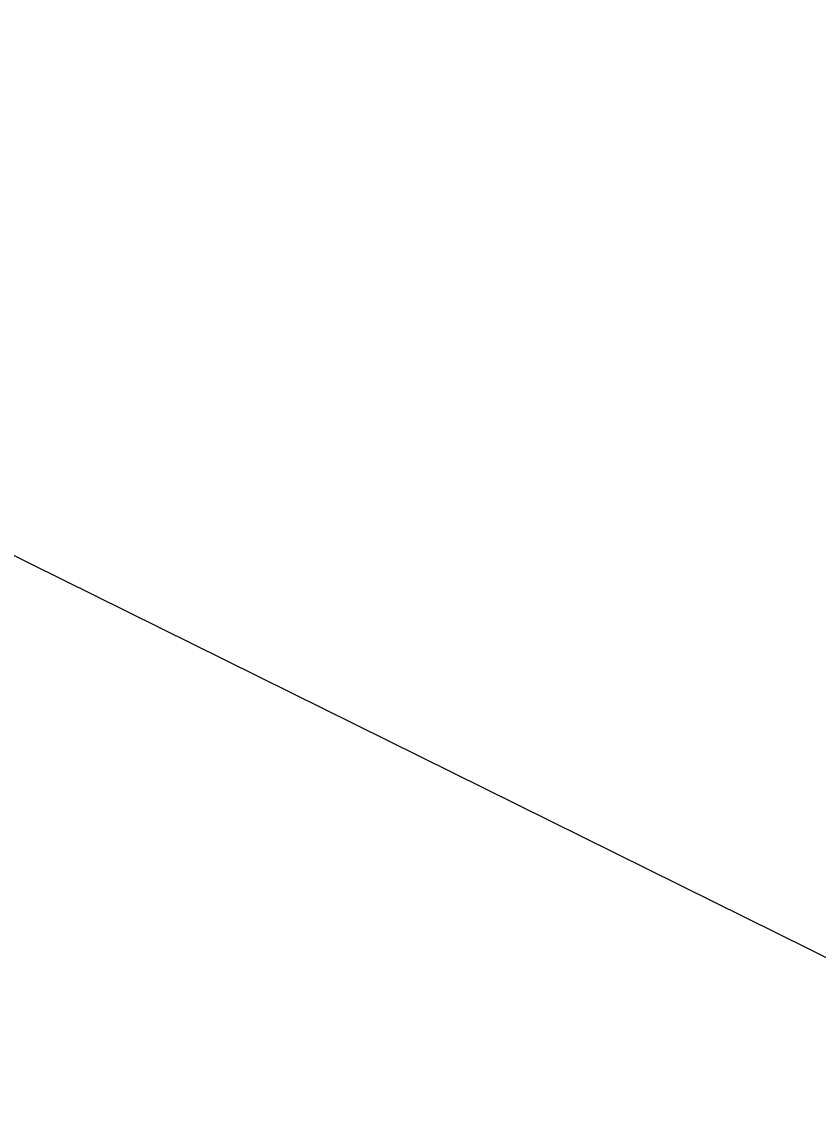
# Model space of a CAD drawing. Header units: millimetres. Extents: x -13407 to 95998, y -2611 to 109495.
# Drawn here: x 17312.633 to 17313.114, y 51177.272 to 51177.925 of the extents above; entities that cross this region are included whole.
import ezdxf
from ezdxf import colors
from ezdxf.entities.mleader import LeaderData, LeaderLine
from ezdxf.math import Vec2, Vec3

# ---------------------------------------------------------------- set-up
doc = ezdxf.new("R2010")
doc.units = ezdxf.units.MM
doc.linetypes.add('HIDDEN', pattern=[6, 4, -2])
for name, color, linetype, lineweight in [('АР_Отметки', 250, 'Continuous', 15), ('АР_Размеры', 175, 'Continuous', 9), ('АР_Сущ Несущая стена', 202, 'Continuous', 30), ('перекр 0.3', 181, 'Continuous', 30)]:
    doc.layers.add(name, color=color, linetype=linetype, lineweight=lineweight)
doc.styles.add('ISOCPEUR', font='isocpeur.ttf', dxfattribs={"width": 0.7})

# ---------------------------------------------------------------- blocks, each defined once
blk = doc.blocks.new('_DotSmall')
at = {"color": 0, "linetype": 'ByBlock', "const_width": 0.5}
blk.add_lwpolyline([(-0.0625, 0, 1), (0.0625, 0, 1)], format="xyb", close=True, dxfattribs=at)

msp = doc.modelspace()

# ---------------------------------------------------------------- linework, layer by layer
at = {"layer": 'АР_Размеры', "color": 5, "lineweight": 0, "ltscale": 100, "transparency": 33554687}
msp.add_lwpolyline([(17316.92561, 51169.41756), (17315.88301, 51175.30008), (17315.06994, 51176.39421), (17312.49111, 51177.67066), (17312.22974, 51177.74815), (17307.78784, 51176.96088), (17307.47019, 51176.65695), (17306.58731, 51176.7481), (17305.88515, 51180.70982), (17306.67537, 51181.84042), (17329.29465, 51185.84939)], dxfattribs=at)
msp.add_lwpolyline([(17316.92561, 51169.41756), (17315.88301, 51175.30008), (17315.06994, 51176.39421), (17312.49111, 51177.67066), (17312.22974, 51177.74815), (17307.78784, 51176.96088), (17307.47019, 51176.65695), (17306.58731, 51176.7481), (17305.88515, 51180.70982), (17306.67537, 51181.84042), (17329.29465, 51185.84939)], dxfattribs=at)
msp.add_lwpolyline([(17316.92561, 51169.41756), (17315.88301, 51175.30008), (17315.06994, 51176.39421), (17312.49111, 51177.67066), (17312.22974, 51177.74815), (17307.78784, 51176.96088), (17307.47019, 51176.65695), (17306.58731, 51176.7481), (17305.88515, 51180.70982), (17306.67537, 51181.84042), (17329.29465, 51185.84939)], dxfattribs=at)
msp.add_lwpolyline([(17316.92561, 51169.41756), (17315.88301, 51175.30008), (17315.06994, 51176.39421), (17312.49111, 51177.67066), (17312.22974, 51177.74815), (17307.78784, 51176.96088), (17307.47019, 51176.65695), (17306.58731, 51176.7481), (17305.88515, 51180.70982), (17306.67537, 51181.84042), (17329.29465, 51185.84939)], dxfattribs=at)
msp.add_lwpolyline([(17316.92561, 51169.41756), (17315.88301, 51175.30008), (17315.06994, 51176.39421), (17312.49111, 51177.67066), (17312.22974, 51177.74815), (17307.78784, 51176.96088), (17307.47019, 51176.65695), (17306.58731, 51176.7481), (17305.88515, 51180.70982), (17306.67537, 51181.84042), (17329.29465, 51185.84939)], dxfattribs=at)
msp.add_lwpolyline([(17316.92561, 51169.41756), (17315.88301, 51175.30008), (17315.06994, 51176.39421), (17312.49111, 51177.67066), (17312.22974, 51177.74815), (17307.78784, 51176.96088), (17307.47019, 51176.65695), (17306.58731, 51176.7481), (17305.88515, 51180.70982), (17306.67537, 51181.84042), (17329.29465, 51185.84939)], dxfattribs=at)
msp.add_lwpolyline([(17316.92561, 51169.41756), (17315.88301, 51175.30008), (17315.06994, 51176.39421), (17312.49111, 51177.67066), (17312.22974, 51177.74815), (17307.78784, 51176.96088), (17307.47019, 51176.65695), (17306.58731, 51176.7481), (17305.88515, 51180.70982), (17306.67537, 51181.84042), (17329.29465, 51185.84939)], dxfattribs=at)
msp.add_lwpolyline([(17316.92561, 51169.41756), (17315.88301, 51175.30008), (17315.06994, 51176.39421), (17312.49111, 51177.67066), (17312.22974, 51177.74815), (17307.78784, 51176.96088), (17307.47019, 51176.65695), (17306.58731, 51176.7481), (17305.88515, 51180.70982), (17306.67537, 51181.84042), (17329.29465, 51185.84939)], dxfattribs=at)
msp.add_lwpolyline([(17316.92561, 51169.41756), (17315.88301, 51175.30008), (17315.06994, 51176.39421), (17312.49111, 51177.67066), (17312.22974, 51177.74815), (17307.78784, 51176.96088), (17307.47019, 51176.65695), (17306.58731, 51176.7481), (17305.88515, 51180.70982), (17306.67537, 51181.84042), (17329.29465, 51185.84939)], dxfattribs=at)
msp.add_lwpolyline([(17316.92561, 51169.41756), (17315.88301, 51175.30008), (17315.06994, 51176.39421), (17312.49111, 51177.67066), (17312.22974, 51177.74815), (17307.78784, 51176.96088), (17307.47019, 51176.65695), (17306.58731, 51176.7481), (17305.88515, 51180.70982), (17306.67537, 51181.84042), (17329.29465, 51185.84939)], dxfattribs=at)
msp.add_lwpolyline([(17316.92561, 51169.41756), (17315.88301, 51175.30008), (17315.06994, 51176.39421), (17312.49111, 51177.67066), (17312.22974, 51177.74815), (17307.78784, 51176.96088), (17307.47019, 51176.65695), (17306.58731, 51176.7481), (17305.88515, 51180.70982), (17306.67537, 51181.84042), (17329.29465, 51185.84939)], dxfattribs=at)
msp.add_lwpolyline([(17316.92561, 51169.41756), (17315.88301, 51175.30008), (17315.06994, 51176.39421), (17312.49111, 51177.67066), (17312.22974, 51177.74815), (17307.78784, 51176.96088), (17307.47019, 51176.65695), (17306.58731, 51176.7481), (17305.88515, 51180.70982), (17306.67537, 51181.84042), (17329.29465, 51185.84939)], dxfattribs=at)
msp.add_lwpolyline([(17316.92561, 51169.41756), (17315.88301, 51175.30008), (17315.06994, 51176.39421), (17312.49111, 51177.67066), (17312.22974, 51177.74815), (17307.78784, 51176.96088), (17307.47019, 51176.65695), (17306.58731, 51176.7481), (17305.88515, 51180.70982), (17306.67537, 51181.84042), (17329.29465, 51185.84939)], dxfattribs=at)
msp.add_lwpolyline([(17316.92561, 51169.41756), (17315.88301, 51175.30008), (17315.06994, 51176.39421), (17312.49111, 51177.67066), (17312.22974, 51177.74815), (17307.78784, 51176.96088), (17307.47019, 51176.65695), (17306.58731, 51176.7481), (17305.88515, 51180.70982), (17306.67537, 51181.84042), (17329.29465, 51185.84939)], dxfattribs=at)
msp.add_lwpolyline([(17316.92561, 51169.41756), (17315.88301, 51175.30008), (17315.06994, 51176.39421), (17312.49111, 51177.67066), (17312.22974, 51177.74815), (17307.78784, 51176.96088), (17307.47019, 51176.65695), (17306.58731, 51176.7481), (17305.88515, 51180.70982), (17306.67537, 51181.84042), (17329.29465, 51185.84939)], dxfattribs=at)
msp.add_lwpolyline([(17316.92561, 51169.41756), (17315.88301, 51175.30008), (17315.06994, 51176.39421), (17312.49111, 51177.67066), (17312.22974, 51177.74815), (17307.78784, 51176.96088), (17307.47019, 51176.65695), (17306.58731, 51176.7481), (17305.88515, 51180.70982), (17306.67537, 51181.84042), (17329.29465, 51185.84939)], dxfattribs=at)
msp.add_lwpolyline([(17316.92561, 51169.41756), (17315.88301, 51175.30008), (17315.06994, 51176.39421), (17312.49111, 51177.67066), (17312.22974, 51177.74815), (17307.78784, 51176.96088), (17307.47019, 51176.65695), (17306.58731, 51176.7481), (17305.88515, 51180.70982), (17306.67537, 51181.84042), (17329.29465, 51185.84939)], dxfattribs=at)
msp.add_lwpolyline([(17316.92561, 51169.41756), (17315.88301, 51175.30008), (17315.06994, 51176.39421), (17312.49111, 51177.67066), (17312.22974, 51177.74815), (17307.78784, 51176.96088), (17307.47019, 51176.65695), (17306.58731, 51176.7481), (17305.88515, 51180.70982), (17306.67537, 51181.84042), (17329.29465, 51185.84939)], dxfattribs=at)
msp.add_lwpolyline([(17316.92561, 51169.41756), (17315.88301, 51175.30008), (17315.06994, 51176.39421), (17312.49111, 51177.67066), (17312.22974, 51177.74815), (17307.78784, 51176.96088), (17307.47019, 51176.65695), (17306.58731, 51176.7481), (17305.88515, 51180.70982), (17306.67537, 51181.84042), (17329.29465, 51185.84939)], dxfattribs=at)
msp.add_lwpolyline([(17316.92561, 51169.41756), (17315.88301, 51175.30008), (17315.06994, 51176.39421), (17312.49111, 51177.67066), (17312.22974, 51177.74815), (17307.78784, 51176.96088), (17307.47019, 51176.65695), (17306.58731, 51176.7481), (17305.88515, 51180.70982), (17306.67537, 51181.84042), (17329.29465, 51185.84939)], dxfattribs=at)
msp.add_lwpolyline([(17316.92561, 51169.41756), (17315.88301, 51175.30008), (17315.06994, 51176.39421), (17312.49111, 51177.67066), (17312.22974, 51177.74815), (17307.78784, 51176.96088), (17307.47019, 51176.65695), (17306.58731, 51176.7481), (17305.88515, 51180.70982), (17306.67537, 51181.84042), (17329.29465, 51185.84939)], dxfattribs=at)
msp.add_lwpolyline([(17316.92561, 51169.41756), (17315.88301, 51175.30008), (17315.06994, 51176.39421), (17312.49111, 51177.67066), (17312.22974, 51177.74815), (17307.78784, 51176.96088), (17307.47019, 51176.65695), (17306.58731, 51176.7481), (17305.88515, 51180.70982), (17306.67537, 51181.84042), (17329.29465, 51185.84939)], dxfattribs=at)
msp.add_lwpolyline([(17316.92561, 51169.41756), (17315.88301, 51175.30008), (17315.06994, 51176.39421), (17312.49111, 51177.67066), (17312.22974, 51177.74815), (17307.78784, 51176.96088), (17307.47019, 51176.65695), (17306.58731, 51176.7481), (17305.88515, 51180.70982), (17306.67537, 51181.84042), (17329.29465, 51185.84939)], dxfattribs=at)
msp.add_lwpolyline([(17316.92561, 51169.41756), (17315.88301, 51175.30008), (17315.06994, 51176.39421), (17312.49111, 51177.67066), (17312.22974, 51177.74815), (17307.78784, 51176.96088), (17307.47019, 51176.65695), (17306.58731, 51176.7481), (17305.88515, 51180.70982), (17306.67537, 51181.84042), (17329.29465, 51185.84939)], dxfattribs=at)
msp.add_lwpolyline([(17316.92561, 51169.41756), (17315.88301, 51175.30008), (17315.06994, 51176.39421), (17312.49111, 51177.67066), (17312.22974, 51177.74815), (17307.78784, 51176.96088), (17307.47019, 51176.65695), (17306.58731, 51176.7481), (17305.88515, 51180.70982), (17306.67537, 51181.84042), (17329.29465, 51185.84939)], dxfattribs=at)
msp.add_lwpolyline([(17316.92561, 51169.41756), (17315.88301, 51175.30008), (17315.06994, 51176.39421), (17312.49111, 51177.67066), (17312.22974, 51177.74815), (17307.78784, 51176.96088), (17307.47019, 51176.65695), (17306.58731, 51176.7481), (17305.88515, 51180.70982), (17306.67537, 51181.84042), (17329.29465, 51185.84939)], dxfattribs=at)
msp.add_lwpolyline([(17316.92561, 51169.41756), (17315.88301, 51175.30008), (17315.06994, 51176.39421), (17312.49111, 51177.67066), (17312.22974, 51177.74815), (17307.78784, 51176.96088), (17307.47019, 51176.65695), (17306.58731, 51176.7481), (17305.88515, 51180.70982), (17306.67537, 51181.84042), (17329.29465, 51185.84939)], dxfattribs=at)
msp.add_lwpolyline([(17316.92561, 51169.41756), (17315.88301, 51175.30008), (17315.06994, 51176.39421), (17312.49111, 51177.67066), (17312.22974, 51177.74815), (17307.78784, 51176.96088), (17307.47019, 51176.65695), (17306.58731, 51176.7481), (17305.88515, 51180.70982), (17306.67537, 51181.84042), (17329.29465, 51185.84939)], dxfattribs=at)
msp.add_lwpolyline([(17316.92561, 51169.41756), (17315.88301, 51175.30008), (17315.06994, 51176.39421), (17312.49111, 51177.67066), (17312.22974, 51177.74815), (17307.78784, 51176.96088), (17307.47019, 51176.65695), (17306.58731, 51176.7481), (17305.88515, 51180.70982), (17306.67537, 51181.84042), (17329.29465, 51185.84939)], dxfattribs=at)
msp.add_lwpolyline([(17316.92561, 51169.41756), (17315.88301, 51175.30008), (17315.06994, 51176.39421), (17312.49111, 51177.67066), (17312.22974, 51177.74815), (17307.78784, 51176.96088), (17307.47019, 51176.65695), (17306.58731, 51176.7481), (17305.88515, 51180.70982), (17306.67537, 51181.84042), (17329.29465, 51185.84939)], dxfattribs=at)
msp.add_lwpolyline([(17316.92561, 51169.41756), (17315.88301, 51175.30008), (17315.06994, 51176.39421), (17312.49111, 51177.67066), (17312.22974, 51177.74815), (17307.78784, 51176.96088), (17307.47019, 51176.65695), (17306.58731, 51176.7481), (17305.88515, 51180.70982), (17306.67537, 51181.84042), (17329.29465, 51185.84939)], dxfattribs=at)
msp.add_lwpolyline([(17316.92561, 51169.41756), (17315.88301, 51175.30008), (17315.06994, 51176.39421), (17312.49111, 51177.67066), (17312.22974, 51177.74815), (17307.78784, 51176.96088), (17307.47019, 51176.65695), (17306.58731, 51176.7481), (17305.88515, 51180.70982), (17306.67537, 51181.84042), (17329.29465, 51185.84939)], dxfattribs=at)
msp.add_lwpolyline([(17316.92561, 51169.41756), (17315.88301, 51175.30008), (17315.06994, 51176.39421), (17312.49111, 51177.67066), (17312.22974, 51177.74815), (17307.78784, 51176.96088), (17307.47019, 51176.65695), (17306.58731, 51176.7481), (17305.88515, 51180.70982), (17306.67537, 51181.84042), (17329.29465, 51185.84939)], dxfattribs=at)
msp.add_lwpolyline([(17316.92561, 51169.41756), (17315.88301, 51175.30008), (17315.06994, 51176.39421), (17312.49111, 51177.67066), (17312.22974, 51177.74815), (17307.78784, 51176.96088), (17307.47019, 51176.65695), (17306.58731, 51176.7481), (17305.88515, 51180.70982), (17306.67537, 51181.84042), (17329.29465, 51185.84939)], dxfattribs=at)
msp.add_lwpolyline([(17316.92561, 51169.41756), (17315.88301, 51175.30008), (17315.06994, 51176.39421), (17312.49111, 51177.67066), (17312.22974, 51177.74815), (17307.78784, 51176.96088), (17307.47019, 51176.65695), (17306.58731, 51176.7481), (17305.88515, 51180.70982), (17306.67537, 51181.84042), (17329.29465, 51185.84939)], dxfattribs=at)
msp.add_lwpolyline([(17316.92561, 51169.41756), (17315.88301, 51175.30008), (17315.06994, 51176.39421), (17312.49111, 51177.67066), (17312.22974, 51177.74815), (17307.78784, 51176.96088), (17307.47019, 51176.65695), (17306.58731, 51176.7481), (17305.88515, 51180.70982), (17306.67537, 51181.84042), (17329.29465, 51185.84939)], dxfattribs=at)
msp.add_lwpolyline([(17316.92561, 51169.41756), (17315.88301, 51175.30008), (17315.06994, 51176.39421), (17312.49111, 51177.67066), (17312.22974, 51177.74815), (17307.78784, 51176.96088), (17307.47019, 51176.65695), (17306.58731, 51176.7481), (17305.88515, 51180.70982), (17306.67537, 51181.84042), (17329.29465, 51185.84939)], dxfattribs=at)
msp.add_lwpolyline([(17316.92561, 51169.41756), (17315.88301, 51175.30008), (17315.06994, 51176.39421), (17312.49111, 51177.67066), (17312.22974, 51177.74815), (17307.78784, 51176.96088), (17307.47019, 51176.65695), (17306.58731, 51176.7481), (17305.88515, 51180.70982), (17306.67537, 51181.84042), (17329.29465, 51185.84939)], dxfattribs=at)
msp.add_lwpolyline([(17316.92561, 51169.41756), (17315.88301, 51175.30008), (17315.06994, 51176.39421), (17312.49111, 51177.67066), (17312.22974, 51177.74815), (17307.78784, 51176.96088), (17307.47019, 51176.65695), (17306.58731, 51176.7481), (17305.88515, 51180.70982), (17306.67537, 51181.84042), (17329.29465, 51185.84939)], dxfattribs=at)
msp.add_lwpolyline([(17316.92561, 51169.41756), (17315.88301, 51175.30008), (17315.06994, 51176.39421), (17312.49111, 51177.67066), (17312.22974, 51177.74815), (17307.78784, 51176.96088), (17307.47019, 51176.65695), (17306.58731, 51176.7481), (17305.88515, 51180.70982), (17306.67537, 51181.84042), (17329.29465, 51185.84939)], dxfattribs=at)
msp.add_lwpolyline([(17316.92561, 51169.41756), (17315.88301, 51175.30008), (17315.06994, 51176.39421), (17312.49111, 51177.67066), (17312.22974, 51177.74815), (17307.78784, 51176.96088), (17307.47019, 51176.65695), (17306.58731, 51176.7481), (17305.88515, 51180.70982), (17306.67537, 51181.84042), (17329.29465, 51185.84939)], dxfattribs=at)
msp.add_lwpolyline([(17316.92561, 51169.41756), (17315.88301, 51175.30008), (17315.06994, 51176.39421), (17312.49111, 51177.67066), (17312.22974, 51177.74815), (17307.78784, 51176.96088), (17307.47019, 51176.65695), (17306.58731, 51176.7481), (17305.88515, 51180.70982), (17306.67537, 51181.84042), (17329.29465, 51185.84939)], dxfattribs=at)
msp.add_lwpolyline([(17316.92561, 51169.41756), (17315.88301, 51175.30008), (17315.06994, 51176.39421), (17312.49111, 51177.67066), (17312.22974, 51177.74815), (17307.78784, 51176.96088), (17307.47019, 51176.65695), (17306.58731, 51176.7481), (17305.88515, 51180.70982), (17306.67537, 51181.84042), (17329.29465, 51185.84939)], dxfattribs=at)
msp.add_lwpolyline([(17316.92561, 51169.41756), (17315.88301, 51175.30008), (17315.06994, 51176.39421), (17312.49111, 51177.67066), (17312.22974, 51177.74815), (17307.78784, 51176.96088), (17307.47019, 51176.65695), (17306.58731, 51176.7481), (17305.88515, 51180.70982), (17306.67537, 51181.84042), (17329.29465, 51185.84939)], dxfattribs=at)
msp.add_lwpolyline([(17316.92561, 51169.41756), (17315.88301, 51175.30008), (17315.06994, 51176.39421), (17312.49111, 51177.67066), (17312.22974, 51177.74815), (17307.78784, 51176.96088), (17307.47019, 51176.65695), (17306.58731, 51176.7481), (17305.88515, 51180.70982), (17306.67537, 51181.84042), (17329.29465, 51185.84939)], dxfattribs=at)
msp.add_lwpolyline([(17316.92561, 51169.41756), (17315.88301, 51175.30008), (17315.06994, 51176.39421), (17312.49111, 51177.67066), (17312.22974, 51177.74815), (17307.78784, 51176.96088), (17307.47019, 51176.65695), (17306.58731, 51176.7481), (17305.88515, 51180.70982), (17306.67537, 51181.84042), (17329.29465, 51185.84939)], dxfattribs=at)
msp.add_lwpolyline([(17316.92561, 51169.41756), (17315.88301, 51175.30008), (17315.06994, 51176.39421), (17312.49111, 51177.67066), (17312.22974, 51177.74815), (17307.78784, 51176.96088), (17307.47019, 51176.65695), (17306.58731, 51176.7481), (17305.88515, 51180.70982), (17306.67537, 51181.84042), (17329.29465, 51185.84939)], dxfattribs=at)
msp.add_lwpolyline([(17316.92561, 51169.41756), (17315.88301, 51175.30008), (17315.06994, 51176.39421), (17312.49111, 51177.67066), (17312.22974, 51177.74815), (17307.78784, 51176.96088), (17307.47019, 51176.65695), (17306.58731, 51176.7481), (17305.88515, 51180.70982), (17306.67537, 51181.84042), (17329.29465, 51185.84939)], dxfattribs=at)
msp.add_lwpolyline([(17316.92561, 51169.41756), (17315.88301, 51175.30008), (17315.06994, 51176.39421), (17312.49111, 51177.67066), (17312.22974, 51177.74815), (17307.78784, 51176.96088), (17307.47019, 51176.65695), (17306.58731, 51176.7481), (17305.88515, 51180.70982), (17306.67537, 51181.84042), (17329.29465, 51185.84939)], dxfattribs=at)
msp.add_lwpolyline([(17316.92561, 51169.41756), (17315.88301, 51175.30008), (17315.06994, 51176.39421), (17312.49111, 51177.67066), (17312.22974, 51177.74815), (17307.78784, 51176.96088), (17307.47019, 51176.65695), (17306.58731, 51176.7481), (17305.88515, 51180.70982), (17306.67537, 51181.84042), (17329.29465, 51185.84939)], dxfattribs=at)
msp.add_lwpolyline([(17316.92561, 51169.41756), (17315.88301, 51175.30008), (17315.06994, 51176.39421), (17312.49111, 51177.67066), (17312.22974, 51177.74815), (17307.78784, 51176.96088), (17307.47019, 51176.65695), (17306.58731, 51176.7481), (17305.88515, 51180.70982), (17306.67537, 51181.84042), (17329.29465, 51185.84939)], dxfattribs=at)
msp.add_lwpolyline([(17316.92561, 51169.41756), (17315.88301, 51175.30008), (17315.06994, 51176.39421), (17312.49111, 51177.67066), (17312.22974, 51177.74815), (17307.78784, 51176.96088), (17307.47019, 51176.65695), (17306.58731, 51176.7481), (17305.88515, 51180.70982), (17306.67537, 51181.84042), (17329.29465, 51185.84939)], dxfattribs=at)
msp.add_lwpolyline([(17316.92561, 51169.41756), (17315.88301, 51175.30008), (17315.06994, 51176.39421), (17312.49111, 51177.67066), (17312.22974, 51177.74815), (17307.78784, 51176.96088), (17307.47019, 51176.65695), (17306.58731, 51176.7481), (17305.88515, 51180.70982), (17306.67537, 51181.84042), (17329.29465, 51185.84939)], dxfattribs=at)
msp.add_lwpolyline([(17316.92561, 51169.41756), (17315.88301, 51175.30008), (17315.06994, 51176.39421), (17312.49111, 51177.67066), (17312.22974, 51177.74815), (17307.78784, 51176.96088), (17307.47019, 51176.65695), (17306.58731, 51176.7481), (17305.88515, 51180.70982), (17306.67537, 51181.84042), (17329.29465, 51185.84939)], dxfattribs=at)
msp.add_lwpolyline([(17316.92561, 51169.41756), (17315.88301, 51175.30008), (17315.06994, 51176.39421), (17312.49111, 51177.67066), (17312.22974, 51177.74815), (17307.78784, 51176.96088), (17307.47019, 51176.65695), (17306.58731, 51176.7481), (17305.88515, 51180.70982), (17306.67537, 51181.84042), (17329.29465, 51185.84939)], dxfattribs=at)
msp.add_lwpolyline([(17316.92561, 51169.41756), (17315.88301, 51175.30008), (17315.06994, 51176.39421), (17312.49111, 51177.67066), (17312.22974, 51177.74815), (17307.78784, 51176.96088), (17307.47019, 51176.65695), (17306.58731, 51176.7481), (17305.88515, 51180.70982), (17306.67537, 51181.84042), (17329.29465, 51185.84939)], dxfattribs=at)
msp.add_lwpolyline([(17316.92561, 51169.41756), (17315.88301, 51175.30008), (17315.06994, 51176.39421), (17312.49111, 51177.67066), (17312.22974, 51177.74815), (17307.78784, 51176.96088), (17307.47019, 51176.65695), (17306.58731, 51176.7481), (17305.88515, 51180.70982), (17306.67537, 51181.84042), (17329.29465, 51185.84939)], dxfattribs=at)
msp.add_lwpolyline([(17316.92561, 51169.41756), (17315.88301, 51175.30008), (17315.06994, 51176.39421), (17312.49111, 51177.67066), (17312.22974, 51177.74815), (17307.78784, 51176.96088), (17307.47019, 51176.65695), (17306.58731, 51176.7481), (17305.88515, 51180.70982), (17306.67537, 51181.84042), (17329.29465, 51185.84939)], dxfattribs=at)
msp.add_lwpolyline([(17316.92561, 51169.41756), (17315.88301, 51175.30008), (17315.06994, 51176.39421), (17312.49111, 51177.67066), (17312.22974, 51177.74815), (17307.78784, 51176.96088), (17307.47019, 51176.65695), (17306.58731, 51176.7481), (17305.88515, 51180.70982), (17306.67537, 51181.84042), (17329.29465, 51185.84939)], dxfattribs=at)
msp.add_lwpolyline([(17316.92561, 51169.41756), (17315.88301, 51175.30008), (17315.06994, 51176.39421), (17312.49111, 51177.67066), (17312.22974, 51177.74815), (17307.78784, 51176.96088), (17307.47019, 51176.65695), (17306.58731, 51176.7481), (17305.88515, 51180.70982), (17306.67537, 51181.84042), (17329.29465, 51185.84939)], dxfattribs=at)
msp.add_lwpolyline([(17316.92561, 51169.41756), (17315.88301, 51175.30008), (17315.06994, 51176.39421), (17312.49111, 51177.67066), (17312.22974, 51177.74815), (17307.78784, 51176.96088), (17307.47019, 51176.65695), (17306.58731, 51176.7481), (17305.88515, 51180.70982), (17306.67537, 51181.84042), (17329.29465, 51185.84939)], dxfattribs=at)
msp.add_lwpolyline([(17316.92561, 51169.41756), (17315.88301, 51175.30008), (17315.06994, 51176.39421), (17312.49111, 51177.67066), (17312.22974, 51177.74815), (17307.78784, 51176.96088), (17307.47019, 51176.65695), (17306.58731, 51176.7481), (17305.88515, 51180.70982), (17306.67537, 51181.84042), (17329.29465, 51185.84939)], dxfattribs=at)
msp.add_lwpolyline([(17316.92561, 51169.41756), (17315.88301, 51175.30008), (17315.06994, 51176.39421), (17312.49111, 51177.67066), (17312.22974, 51177.74815), (17307.78784, 51176.96088), (17307.47019, 51176.65695), (17306.58731, 51176.7481), (17305.88515, 51180.70982), (17306.67537, 51181.84042), (17329.29465, 51185.84939)], dxfattribs=at)
msp.add_lwpolyline([(17316.92561, 51169.41756), (17315.88301, 51175.30008), (17315.06994, 51176.39421), (17312.49111, 51177.67066), (17312.22974, 51177.74815), (17307.78784, 51176.96088), (17307.47019, 51176.65695), (17306.58731, 51176.7481), (17305.88515, 51180.70982), (17306.67537, 51181.84042), (17329.29465, 51185.84939)], dxfattribs=at)
msp.add_lwpolyline([(17316.92561, 51169.41756), (17315.88301, 51175.30008), (17315.06994, 51176.39421), (17312.49111, 51177.67066), (17312.22974, 51177.74815), (17307.78784, 51176.96088), (17307.47019, 51176.65695), (17306.58731, 51176.7481), (17305.88515, 51180.70982), (17306.67537, 51181.84042), (17329.29465, 51185.84939)], dxfattribs=at)
msp.add_lwpolyline([(17316.92561, 51169.41756), (17315.88301, 51175.30008), (17315.06994, 51176.39421), (17312.49111, 51177.67066), (17312.22974, 51177.74815), (17307.78784, 51176.96088), (17307.47019, 51176.65695), (17306.58731, 51176.7481), (17305.88515, 51180.70982), (17306.67537, 51181.84042), (17329.29465, 51185.84939)], dxfattribs=at)
msp.add_lwpolyline([(17316.92561, 51169.41756), (17315.88301, 51175.30008), (17315.06994, 51176.39421), (17312.49111, 51177.67066), (17312.22974, 51177.74815), (17307.78784, 51176.96088), (17307.47019, 51176.65695), (17306.58731, 51176.7481), (17305.88515, 51180.70982), (17306.67537, 51181.84042), (17329.29465, 51185.84939)], dxfattribs=at)
msp.add_lwpolyline([(17316.92561, 51169.41756), (17315.88301, 51175.30008), (17315.06994, 51176.39421), (17312.49111, 51177.67066), (17312.22974, 51177.74815), (17307.78784, 51176.96088), (17307.47019, 51176.65695), (17306.58731, 51176.7481), (17305.88515, 51180.70982), (17306.67537, 51181.84042), (17329.29465, 51185.84939)], dxfattribs=at)
msp.add_lwpolyline([(17316.92561, 51169.41756), (17315.88301, 51175.30008), (17315.06994, 51176.39421), (17312.49111, 51177.67066), (17312.22974, 51177.74815), (17307.78784, 51176.96088), (17307.47019, 51176.65695), (17306.58731, 51176.7481), (17305.88515, 51180.70982), (17306.67537, 51181.84042), (17329.29465, 51185.84939)], dxfattribs=at)
msp.add_lwpolyline([(17316.92561, 51169.41756), (17315.88301, 51175.30008), (17315.06994, 51176.39421), (17312.49111, 51177.67066), (17312.22974, 51177.74815), (17307.78784, 51176.96088), (17307.47019, 51176.65695), (17306.58731, 51176.7481), (17305.88515, 51180.70982), (17306.67537, 51181.84042), (17329.29465, 51185.84939)], dxfattribs=at)
msp.add_lwpolyline([(17316.92561, 51169.41756), (17315.88301, 51175.30008), (17315.06994, 51176.39421), (17312.49111, 51177.67066), (17312.22974, 51177.74815), (17307.78784, 51176.96088), (17307.47019, 51176.65695), (17306.58731, 51176.7481), (17305.88515, 51180.70982), (17306.67537, 51181.84042), (17329.29465, 51185.84939)], dxfattribs=at)
msp.add_lwpolyline([(17316.92561, 51169.41756), (17315.88301, 51175.30008), (17315.06994, 51176.39421), (17312.49111, 51177.67066), (17312.22974, 51177.74815), (17307.78784, 51176.96088), (17307.47019, 51176.65695), (17306.58731, 51176.7481), (17305.88515, 51180.70982), (17306.67537, 51181.84042), (17329.29465, 51185.84939)], dxfattribs=at)
msp.add_lwpolyline([(17316.92561, 51169.41756), (17315.88301, 51175.30008), (17315.06994, 51176.39421), (17312.49111, 51177.67066), (17312.22974, 51177.74815), (17307.78784, 51176.96088), (17307.47019, 51176.65695), (17306.58731, 51176.7481), (17305.88515, 51180.70982), (17306.67537, 51181.84042), (17329.29465, 51185.84939)], dxfattribs=at)
msp.add_lwpolyline([(17316.92561, 51169.41756), (17315.88301, 51175.30008), (17315.06994, 51176.39421), (17312.49111, 51177.67066), (17312.22974, 51177.74815), (17307.78784, 51176.96088), (17307.47019, 51176.65695), (17306.58731, 51176.7481), (17305.88515, 51180.70982), (17306.67537, 51181.84042), (17329.29465, 51185.84939)], dxfattribs=at)
msp.add_lwpolyline([(17316.92561, 51169.41756), (17315.88301, 51175.30008), (17315.06994, 51176.39421), (17312.49111, 51177.67066), (17312.22974, 51177.74815), (17307.78784, 51176.96088), (17307.47019, 51176.65695), (17306.58731, 51176.7481), (17305.88515, 51180.70982), (17306.67537, 51181.84042), (17329.29465, 51185.84939)], dxfattribs=at)
msp.add_lwpolyline([(17316.92561, 51169.41756), (17315.88301, 51175.30008), (17315.06994, 51176.39421), (17312.49111, 51177.67066), (17312.22974, 51177.74815), (17307.78784, 51176.96088), (17307.47019, 51176.65695), (17306.58731, 51176.7481), (17305.88515, 51180.70982), (17306.67537, 51181.84042), (17329.29465, 51185.84939)], dxfattribs=at)
msp.add_lwpolyline([(17316.92561, 51169.41756), (17315.88301, 51175.30008), (17315.06994, 51176.39421), (17312.49111, 51177.67066), (17312.22974, 51177.74815), (17307.78784, 51176.96088), (17307.47019, 51176.65695), (17306.58731, 51176.7481), (17305.88515, 51180.70982), (17306.67537, 51181.84042), (17329.29465, 51185.84939)], dxfattribs=at)
msp.add_lwpolyline([(17316.92561, 51169.41756), (17315.88301, 51175.30008), (17315.06994, 51176.39421), (17312.49111, 51177.67066), (17312.22974, 51177.74815), (17307.78784, 51176.96088), (17307.47019, 51176.65695), (17306.58731, 51176.7481), (17305.88515, 51180.70982), (17306.67537, 51181.84042), (17329.29465, 51185.84939)], dxfattribs=at)
msp.add_lwpolyline([(17316.92561, 51169.41756), (17315.88301, 51175.30008), (17315.06994, 51176.39421), (17312.49111, 51177.67066), (17312.22974, 51177.74815), (17307.78784, 51176.96088), (17307.47019, 51176.65695), (17306.58731, 51176.7481), (17305.88515, 51180.70982), (17306.67537, 51181.84042), (17329.29465, 51185.84939)], dxfattribs=at)
msp.add_lwpolyline([(17316.92561, 51169.41756), (17315.88301, 51175.30008), (17315.06994, 51176.39421), (17312.49111, 51177.67066), (17312.22974, 51177.74815), (17307.78784, 51176.96088), (17307.47019, 51176.65695), (17306.58731, 51176.7481), (17305.88515, 51180.70982), (17306.67537, 51181.84042), (17329.29465, 51185.84939)], dxfattribs=at)
msp.add_lwpolyline([(17316.92561, 51169.41756), (17315.88301, 51175.30008), (17315.06994, 51176.39421), (17312.49111, 51177.67066), (17312.22974, 51177.74815), (17307.78784, 51176.96088), (17307.47019, 51176.65695), (17306.58731, 51176.7481), (17305.88515, 51180.70982), (17306.67537, 51181.84042), (17329.29465, 51185.84939)], dxfattribs=at)
msp.add_lwpolyline([(17316.92561, 51169.41756), (17315.88301, 51175.30008), (17315.06994, 51176.39421), (17312.49111, 51177.67066), (17312.22974, 51177.74815), (17307.78784, 51176.96088), (17307.47019, 51176.65695), (17306.58731, 51176.7481), (17305.88515, 51180.70982), (17306.67537, 51181.84042), (17329.29465, 51185.84939)], dxfattribs=at)
msp.add_lwpolyline([(17316.92561, 51169.41756), (17315.88301, 51175.30008), (17315.06994, 51176.39421), (17312.49111, 51177.67066), (17312.22974, 51177.74815), (17307.78784, 51176.96088), (17307.47019, 51176.65695), (17306.58731, 51176.7481), (17305.88515, 51180.70982), (17306.67537, 51181.84042), (17329.29465, 51185.84939)], dxfattribs=at)
msp.add_lwpolyline([(17316.92561, 51169.41756), (17315.88301, 51175.30008), (17315.06994, 51176.39421), (17312.49111, 51177.67066), (17312.22974, 51177.74815), (17307.78784, 51176.96088), (17307.47019, 51176.65695), (17306.58731, 51176.7481), (17305.88515, 51180.70982), (17306.67537, 51181.84042), (17329.29465, 51185.84939)], dxfattribs=at)
msp.add_lwpolyline([(17316.92561, 51169.41756), (17315.88301, 51175.30008), (17315.06994, 51176.39421), (17312.49111, 51177.67066), (17312.22974, 51177.74815), (17307.78784, 51176.96088), (17307.47019, 51176.65695), (17306.58731, 51176.7481), (17305.88515, 51180.70982), (17306.67537, 51181.84042), (17329.29465, 51185.84939)], dxfattribs=at)
msp.add_lwpolyline([(17316.92561, 51169.41756), (17315.88301, 51175.30008), (17315.06994, 51176.39421), (17312.49111, 51177.67066), (17312.22974, 51177.74815), (17307.78784, 51176.96088), (17307.47019, 51176.65695), (17306.58731, 51176.7481), (17305.88515, 51180.70982), (17306.67537, 51181.84042), (17329.29465, 51185.84939)], dxfattribs=at)
msp.add_lwpolyline([(17316.92561, 51169.41756), (17315.88301, 51175.30008), (17315.06994, 51176.39421), (17312.49111, 51177.67066), (17312.22974, 51177.74815), (17307.78784, 51176.96088), (17307.47019, 51176.65695), (17306.58731, 51176.7481), (17305.88515, 51180.70982), (17306.67537, 51181.84042), (17329.29465, 51185.84939)], dxfattribs=at)
msp.add_lwpolyline([(17316.92561, 51169.41756), (17315.88301, 51175.30008), (17315.06994, 51176.39421), (17312.49111, 51177.67066), (17312.22974, 51177.74815), (17307.78784, 51176.96088), (17307.47019, 51176.65695), (17306.58731, 51176.7481), (17305.88515, 51180.70982), (17306.67537, 51181.84042), (17329.29465, 51185.84939)], dxfattribs=at)
msp.add_lwpolyline([(17316.92561, 51169.41756), (17315.88301, 51175.30008), (17315.06994, 51176.39421), (17312.49111, 51177.67066), (17312.22974, 51177.74815), (17307.78784, 51176.96088), (17307.47019, 51176.65695), (17306.58731, 51176.7481), (17305.88515, 51180.70982), (17306.67537, 51181.84042), (17329.29465, 51185.84939)], dxfattribs=at)
msp.add_lwpolyline([(17316.92561, 51169.41756), (17315.88301, 51175.30008), (17315.06994, 51176.39421), (17312.49111, 51177.67066), (17312.22974, 51177.74815), (17307.78784, 51176.96088), (17307.47019, 51176.65695), (17306.58731, 51176.7481), (17305.88515, 51180.70982), (17306.67537, 51181.84042), (17329.29465, 51185.84939)], dxfattribs=at)
msp.add_lwpolyline([(17316.92561, 51169.41756), (17315.88301, 51175.30008), (17315.06994, 51176.39421), (17312.49111, 51177.67066), (17312.22974, 51177.74815), (17307.78784, 51176.96088), (17307.47019, 51176.65695), (17306.58731, 51176.7481), (17305.88515, 51180.70982), (17306.67537, 51181.84042), (17329.29465, 51185.84939)], dxfattribs=at)
msp.add_lwpolyline([(17316.92561, 51169.41756), (17315.88301, 51175.30008), (17315.06994, 51176.39421), (17312.49111, 51177.67066), (17312.22974, 51177.74815), (17307.78784, 51176.96088), (17307.47019, 51176.65695), (17306.58731, 51176.7481), (17305.88515, 51180.70982), (17306.67537, 51181.84042), (17329.29465, 51185.84939)], dxfattribs=at)
msp.add_lwpolyline([(17316.92561, 51169.41756), (17315.88301, 51175.30008), (17315.06994, 51176.39421), (17312.49111, 51177.67066), (17312.22974, 51177.74815), (17307.78784, 51176.96088), (17307.47019, 51176.65695), (17306.58731, 51176.7481), (17305.88515, 51180.70982), (17306.67537, 51181.84042), (17329.29465, 51185.84939)], dxfattribs=at)
msp.add_lwpolyline([(17316.92561, 51169.41756), (17315.88301, 51175.30008), (17315.06994, 51176.39421), (17312.49111, 51177.67066), (17312.22974, 51177.74815), (17307.78784, 51176.96088), (17307.47019, 51176.65695), (17306.58731, 51176.7481), (17305.88515, 51180.70982), (17306.67537, 51181.84042), (17329.29465, 51185.84939)], dxfattribs=at)
msp.add_lwpolyline([(17316.92561, 51169.41756), (17315.88301, 51175.30008), (17315.06994, 51176.39421), (17312.49111, 51177.67066), (17312.22974, 51177.74815), (17307.78784, 51176.96088), (17307.47019, 51176.65695), (17306.58731, 51176.7481), (17305.88515, 51180.70982), (17306.67537, 51181.84042), (17329.29465, 51185.84939)], dxfattribs=at)
msp.add_lwpolyline([(17316.92561, 51169.41756), (17315.88301, 51175.30008), (17315.06994, 51176.39421), (17312.49111, 51177.67066), (17312.22974, 51177.74815), (17307.78784, 51176.96088), (17307.47019, 51176.65695), (17306.58731, 51176.7481), (17305.88515, 51180.70982), (17306.67537, 51181.84042), (17329.29465, 51185.84939)], dxfattribs=at)
msp.add_lwpolyline([(17316.92561, 51169.41756), (17315.88301, 51175.30008), (17315.06994, 51176.39421), (17312.49111, 51177.67066), (17312.22974, 51177.74815), (17307.78784, 51176.96088), (17307.47019, 51176.65695), (17306.58731, 51176.7481), (17305.88515, 51180.70982), (17306.67537, 51181.84042), (17329.29465, 51185.84939)], dxfattribs=at)
msp.add_lwpolyline([(17316.92561, 51169.41756), (17315.88301, 51175.30008), (17315.06994, 51176.39421), (17312.49111, 51177.67066), (17312.22974, 51177.74815), (17307.78784, 51176.96088), (17307.47019, 51176.65695), (17306.58731, 51176.7481), (17305.88515, 51180.70982), (17306.67537, 51181.84042), (17329.29465, 51185.84939)], dxfattribs=at)
msp.add_lwpolyline([(17316.92561, 51169.41756), (17315.88301, 51175.30008), (17315.06994, 51176.39421), (17312.49111, 51177.67066), (17312.22974, 51177.74815), (17307.78784, 51176.96088), (17307.47019, 51176.65695), (17306.58731, 51176.7481), (17305.88515, 51180.70982), (17306.67537, 51181.84042), (17329.29465, 51185.84939)], dxfattribs=at)
msp.add_lwpolyline([(17316.92561, 51169.41756), (17315.88301, 51175.30008), (17315.06994, 51176.39421), (17312.49111, 51177.67066), (17312.22974, 51177.74815), (17307.78784, 51176.96088), (17307.47019, 51176.65695), (17306.58731, 51176.7481), (17305.88515, 51180.70982), (17306.67537, 51181.84042), (17329.29465, 51185.84939)], dxfattribs=at)
msp.add_lwpolyline([(17316.92561, 51169.41756), (17315.88301, 51175.30008), (17315.06994, 51176.39421), (17312.49111, 51177.67066), (17312.22974, 51177.74815), (17307.78784, 51176.96088), (17307.47019, 51176.65695), (17306.58731, 51176.7481), (17305.88515, 51180.70982), (17306.67537, 51181.84042), (17329.29465, 51185.84939)], dxfattribs=at)
msp.add_lwpolyline([(17316.92561, 51169.41756), (17315.88301, 51175.30008), (17315.06994, 51176.39421), (17312.49111, 51177.67066), (17312.22974, 51177.74815), (17307.78784, 51176.96088), (17307.47019, 51176.65695), (17306.58731, 51176.7481), (17305.88515, 51180.70982), (17306.67537, 51181.84042), (17329.29465, 51185.84939)], dxfattribs=at)
msp.add_lwpolyline([(17316.92561, 51169.41756), (17315.88301, 51175.30008), (17315.06994, 51176.39421), (17312.49111, 51177.67066), (17312.22974, 51177.74815), (17307.78784, 51176.96088), (17307.47019, 51176.65695), (17306.58731, 51176.7481), (17305.88515, 51180.70982), (17306.67537, 51181.84042), (17329.29465, 51185.84939)], dxfattribs=at)
msp.add_lwpolyline([(17316.92561, 51169.41756), (17315.88301, 51175.30008), (17315.06994, 51176.39421), (17312.49111, 51177.67066), (17312.22974, 51177.74815), (17307.78784, 51176.96088), (17307.47019, 51176.65695), (17306.58731, 51176.7481), (17305.88515, 51180.70982), (17306.67537, 51181.84042), (17329.29465, 51185.84939)], dxfattribs=at)
msp.add_lwpolyline([(17316.92561, 51169.41756), (17315.88301, 51175.30008), (17315.06994, 51176.39421), (17312.49111, 51177.67066), (17312.22974, 51177.74815), (17307.78784, 51176.96088), (17307.47019, 51176.65695), (17306.58731, 51176.7481), (17305.88515, 51180.70982), (17306.67537, 51181.84042), (17329.29465, 51185.84939)], dxfattribs=at)
msp.add_lwpolyline([(17316.92561, 51169.41756), (17315.88301, 51175.30008), (17315.06994, 51176.39421), (17312.49111, 51177.67066), (17312.22974, 51177.74815), (17307.78784, 51176.96088), (17307.47019, 51176.65695), (17306.58731, 51176.7481), (17305.88515, 51180.70982), (17306.67537, 51181.84042), (17329.29465, 51185.84939)], dxfattribs=at)
msp.add_lwpolyline([(17316.92561, 51169.41756), (17315.88301, 51175.30008), (17315.06994, 51176.39421), (17312.49111, 51177.67066), (17312.22974, 51177.74815), (17307.78784, 51176.96088), (17307.47019, 51176.65695), (17306.58731, 51176.7481), (17305.88515, 51180.70982), (17306.67537, 51181.84042), (17329.29465, 51185.84939)], dxfattribs=at)
msp.add_lwpolyline([(17316.92561, 51169.41756), (17315.88301, 51175.30008), (17315.06994, 51176.39421), (17312.49111, 51177.67066), (17312.22974, 51177.74815), (17307.78784, 51176.96088), (17307.47019, 51176.65695), (17306.58731, 51176.7481), (17305.88515, 51180.70982), (17306.67537, 51181.84042), (17329.29465, 51185.84939)], dxfattribs=at)
msp.add_lwpolyline([(17316.92561, 51169.41756), (17315.88301, 51175.30008), (17315.06994, 51176.39421), (17312.49111, 51177.67066), (17312.22974, 51177.74815), (17307.78784, 51176.96088), (17307.47019, 51176.65695), (17306.58731, 51176.7481), (17305.88515, 51180.70982), (17306.67537, 51181.84042), (17329.29465, 51185.84939)], dxfattribs=at)
msp.add_lwpolyline([(17316.92561, 51169.41756), (17315.88301, 51175.30008), (17315.06994, 51176.39421), (17312.49111, 51177.67066), (17312.22974, 51177.74815), (17307.78784, 51176.96088), (17307.47019, 51176.65695), (17306.58731, 51176.7481), (17305.88515, 51180.70982), (17306.67537, 51181.84042), (17329.29465, 51185.84939)], dxfattribs=at)
msp.add_lwpolyline([(17316.92561, 51169.41756), (17315.88301, 51175.30008), (17315.06994, 51176.39421), (17312.49111, 51177.67066), (17312.22974, 51177.74815), (17307.78784, 51176.96088), (17307.47019, 51176.65695), (17306.58731, 51176.7481), (17305.88515, 51180.70982), (17306.67537, 51181.84042), (17329.29465, 51185.84939)], dxfattribs=at)
msp.add_lwpolyline([(17316.92561, 51169.41756), (17315.88301, 51175.30008), (17315.06994, 51176.39421), (17312.49111, 51177.67066), (17312.22974, 51177.74815), (17307.78784, 51176.96088), (17307.47019, 51176.65695), (17306.58731, 51176.7481), (17305.88515, 51180.70982), (17306.67537, 51181.84042), (17329.29465, 51185.84939)], dxfattribs=at)
msp.add_lwpolyline([(17316.92561, 51169.41756), (17315.88301, 51175.30008), (17315.06994, 51176.39421), (17312.49111, 51177.67066), (17312.22974, 51177.74815), (17307.78784, 51176.96088), (17307.47019, 51176.65695), (17306.58731, 51176.7481), (17305.88515, 51180.70982), (17306.67537, 51181.84042), (17329.29465, 51185.84939)], dxfattribs=at)
msp.add_lwpolyline([(17316.92561, 51169.41756), (17315.88301, 51175.30008), (17315.06994, 51176.39421), (17312.49111, 51177.67066), (17312.22974, 51177.74815), (17307.78784, 51176.96088), (17307.47019, 51176.65695), (17306.58731, 51176.7481), (17305.88515, 51180.70982), (17306.67537, 51181.84042), (17329.29465, 51185.84939)], dxfattribs=at)
msp.add_lwpolyline([(17316.92561, 51169.41756), (17315.88301, 51175.30008), (17315.06994, 51176.39421), (17312.49111, 51177.67066), (17312.22974, 51177.74815), (17307.78784, 51176.96088), (17307.47019, 51176.65695), (17306.58731, 51176.7481), (17305.88515, 51180.70982), (17306.67537, 51181.84042), (17329.29465, 51185.84939)], dxfattribs=at)
msp.add_lwpolyline([(17316.92561, 51169.41756), (17315.88301, 51175.30008), (17315.06994, 51176.39421), (17312.49111, 51177.67066), (17312.22974, 51177.74815), (17307.78784, 51176.96088), (17307.47019, 51176.65695), (17306.58731, 51176.7481), (17305.88515, 51180.70982), (17306.67537, 51181.84042), (17329.29465, 51185.84939)], dxfattribs=at)
msp.add_lwpolyline([(17316.92561, 51169.41756), (17315.88301, 51175.30008), (17315.06994, 51176.39421), (17312.49111, 51177.67066), (17312.22974, 51177.74815), (17307.78784, 51176.96088), (17307.47019, 51176.65695), (17306.58731, 51176.7481), (17305.88515, 51180.70982), (17306.67537, 51181.84042), (17329.29465, 51185.84939)], dxfattribs=at)
msp.add_lwpolyline([(17316.92561, 51169.41756), (17315.88301, 51175.30008), (17315.06994, 51176.39421), (17312.49111, 51177.67066), (17312.22974, 51177.74815), (17307.78784, 51176.96088), (17307.47019, 51176.65695), (17306.58731, 51176.7481), (17305.88515, 51180.70982), (17306.67537, 51181.84042), (17329.29465, 51185.84939)], dxfattribs=at)
msp.add_lwpolyline([(17316.92561, 51169.41756), (17315.88301, 51175.30008), (17315.06994, 51176.39421), (17312.49111, 51177.67066), (17312.22974, 51177.74815), (17307.78784, 51176.96088), (17307.47019, 51176.65695), (17306.58731, 51176.7481), (17305.88515, 51180.70982), (17306.67537, 51181.84042), (17329.29465, 51185.84939)], dxfattribs=at)
msp.add_lwpolyline([(17316.92561, 51169.41756), (17315.88301, 51175.30008), (17315.06994, 51176.39421), (17312.49111, 51177.67066), (17312.22974, 51177.74815), (17307.78784, 51176.96088), (17307.47019, 51176.65695), (17306.58731, 51176.7481), (17305.88515, 51180.70982), (17306.67537, 51181.84042), (17329.29465, 51185.84939)], dxfattribs=at)
msp.add_lwpolyline([(17316.92561, 51169.41756), (17315.88301, 51175.30008), (17315.06994, 51176.39421), (17312.49111, 51177.67066), (17312.22974, 51177.74815), (17307.78784, 51176.96088), (17307.47019, 51176.65695), (17306.58731, 51176.7481), (17305.88515, 51180.70982), (17306.67537, 51181.84042), (17329.29465, 51185.84939)], dxfattribs=at)
msp.add_lwpolyline([(17316.92561, 51169.41756), (17315.88301, 51175.30008), (17315.06994, 51176.39421), (17312.49111, 51177.67066), (17312.22974, 51177.74815), (17307.78784, 51176.96088), (17307.47019, 51176.65695), (17306.58731, 51176.7481), (17305.88515, 51180.70982), (17306.67537, 51181.84042), (17329.29465, 51185.84939)], dxfattribs=at)
msp.add_lwpolyline([(17316.92561, 51169.41756), (17315.88301, 51175.30008), (17315.06994, 51176.39421), (17312.49111, 51177.67066), (17312.22974, 51177.74815), (17307.78784, 51176.96088), (17307.47019, 51176.65695), (17306.58731, 51176.7481), (17305.88515, 51180.70982), (17306.67537, 51181.84042), (17329.29465, 51185.84939)], dxfattribs=at)
msp.add_lwpolyline([(17316.92561, 51169.41756), (17315.88301, 51175.30008), (17315.06994, 51176.39421), (17312.49111, 51177.67066), (17312.22974, 51177.74815), (17307.78784, 51176.96088), (17307.47019, 51176.65695), (17306.58731, 51176.7481), (17305.88515, 51180.70982), (17306.67537, 51181.84042), (17329.29465, 51185.84939)], dxfattribs=at)
msp.add_lwpolyline([(17316.92561, 51169.41756), (17315.88301, 51175.30008), (17315.06994, 51176.39421), (17312.49111, 51177.67066), (17312.22974, 51177.74815), (17307.78784, 51176.96088), (17307.47019, 51176.65695), (17306.58731, 51176.7481), (17305.88515, 51180.70982), (17306.67537, 51181.84042), (17329.29465, 51185.84939)], dxfattribs=at)
msp.add_lwpolyline([(17316.92561, 51169.41756), (17315.88301, 51175.30008), (17315.06994, 51176.39421), (17312.49111, 51177.67066), (17312.22974, 51177.74815), (17307.78784, 51176.96088), (17307.47019, 51176.65695), (17306.58731, 51176.7481), (17305.88515, 51180.70982), (17306.67537, 51181.84042), (17329.29465, 51185.84939)], dxfattribs=at)
msp.add_lwpolyline([(17316.92561, 51169.41756), (17315.88301, 51175.30008), (17315.06994, 51176.39421), (17312.49111, 51177.67066), (17312.22974, 51177.74815), (17307.78784, 51176.96088), (17307.47019, 51176.65695), (17306.58731, 51176.7481), (17305.88515, 51180.70982), (17306.67537, 51181.84042), (17329.29465, 51185.84939)], dxfattribs=at)
msp.add_lwpolyline([(17316.92561, 51169.41756), (17315.88301, 51175.30008), (17315.06994, 51176.39421), (17312.49111, 51177.67066), (17312.22974, 51177.74815), (17307.78784, 51176.96088), (17307.47019, 51176.65695), (17306.58731, 51176.7481), (17305.88515, 51180.70982), (17306.67537, 51181.84042), (17329.29465, 51185.84939)], dxfattribs=at)
msp.add_lwpolyline([(17316.92561, 51169.41756), (17315.88301, 51175.30008), (17315.06994, 51176.39421), (17312.49111, 51177.67066), (17312.22974, 51177.74815), (17307.78784, 51176.96088), (17307.47019, 51176.65695), (17306.58731, 51176.7481), (17305.88515, 51180.70982), (17306.67537, 51181.84042), (17329.29465, 51185.84939)], dxfattribs=at)
msp.add_lwpolyline([(17316.92561, 51169.41756), (17315.88301, 51175.30008), (17315.06994, 51176.39421), (17312.49111, 51177.67066), (17312.22974, 51177.74815), (17307.78784, 51176.96088), (17307.47019, 51176.65695), (17306.58731, 51176.7481), (17305.88515, 51180.70982), (17306.67537, 51181.84042), (17329.29465, 51185.84939)], dxfattribs=at)
msp.add_lwpolyline([(17316.92561, 51169.41756), (17315.88301, 51175.30008), (17315.06994, 51176.39421), (17312.49111, 51177.67066), (17312.22974, 51177.74815), (17307.78784, 51176.96088), (17307.47019, 51176.65695), (17306.58731, 51176.7481), (17305.88515, 51180.70982), (17306.67537, 51181.84042), (17329.29465, 51185.84939)], dxfattribs=at)
msp.add_lwpolyline([(17316.92561, 51169.41756), (17315.88301, 51175.30008), (17315.06994, 51176.39421), (17312.49111, 51177.67066), (17312.22974, 51177.74815), (17307.78784, 51176.96088), (17307.47019, 51176.65695), (17306.58731, 51176.7481), (17305.88515, 51180.70982), (17306.67537, 51181.84042), (17329.29465, 51185.84939)], dxfattribs=at)
msp.add_lwpolyline([(17316.92561, 51169.41756), (17315.88301, 51175.30008), (17315.06994, 51176.39421), (17312.49111, 51177.67066), (17312.22974, 51177.74815), (17307.78784, 51176.96088), (17307.47019, 51176.65695), (17306.58731, 51176.7481), (17305.88515, 51180.70982), (17306.67537, 51181.84042), (17329.29465, 51185.84939)], dxfattribs=at)
msp.add_lwpolyline([(17316.92561, 51169.41756), (17315.88301, 51175.30008), (17315.06994, 51176.39421), (17312.49111, 51177.67066), (17312.22974, 51177.74815), (17307.78784, 51176.96088), (17307.47019, 51176.65695), (17306.58731, 51176.7481), (17305.88515, 51180.70982), (17306.67537, 51181.84042), (17329.29465, 51185.84939)], dxfattribs=at)
msp.add_lwpolyline([(17316.92561, 51169.41756), (17315.88301, 51175.30008), (17315.06994, 51176.39421), (17312.49111, 51177.67066), (17312.22974, 51177.74815), (17307.78784, 51176.96088), (17307.47019, 51176.65695), (17306.58731, 51176.7481), (17305.88515, 51180.70982), (17306.67537, 51181.84042), (17329.29465, 51185.84939)], dxfattribs=at)
msp.add_lwpolyline([(17316.92561, 51169.41756), (17315.88301, 51175.30008), (17315.06994, 51176.39421), (17312.49111, 51177.67066), (17312.22974, 51177.74815), (17307.78784, 51176.96088), (17307.47019, 51176.65695), (17306.58731, 51176.7481), (17305.88515, 51180.70982), (17306.67537, 51181.84042), (17329.29465, 51185.84939)], dxfattribs=at)
msp.add_lwpolyline([(17316.92561, 51169.41756), (17315.88301, 51175.30008), (17315.06994, 51176.39421), (17312.49111, 51177.67066), (17312.22974, 51177.74815), (17307.78784, 51176.96088), (17307.47019, 51176.65695), (17306.58731, 51176.7481), (17305.88515, 51180.70982), (17306.67537, 51181.84042), (17329.29465, 51185.84939)], dxfattribs=at)
msp.add_lwpolyline([(17316.92561, 51169.41756), (17315.88301, 51175.30008), (17315.06994, 51176.39421), (17312.49111, 51177.67066), (17312.22974, 51177.74815), (17307.78784, 51176.96088), (17307.47019, 51176.65695), (17306.58731, 51176.7481), (17305.88515, 51180.70982), (17306.67537, 51181.84042), (17329.29465, 51185.84939)], dxfattribs=at)
msp.add_lwpolyline([(17316.92561, 51169.41756), (17315.88301, 51175.30008), (17315.06994, 51176.39421), (17312.49111, 51177.67066), (17312.22974, 51177.74815), (17307.78784, 51176.96088), (17307.47019, 51176.65695), (17306.58731, 51176.7481), (17305.88515, 51180.70982), (17306.67537, 51181.84042), (17329.29465, 51185.84939)], dxfattribs=at)
msp.add_lwpolyline([(17316.92561, 51169.41756), (17315.88301, 51175.30008), (17315.06994, 51176.39421), (17312.49111, 51177.67066), (17312.22974, 51177.74815), (17307.78784, 51176.96088), (17307.47019, 51176.65695), (17306.58731, 51176.7481), (17305.88515, 51180.70982), (17306.67537, 51181.84042), (17329.29465, 51185.84939)], dxfattribs=at)
msp.add_lwpolyline([(17316.92561, 51169.41756), (17315.88301, 51175.30008), (17315.06994, 51176.39421), (17312.49111, 51177.67066), (17312.22974, 51177.74815), (17307.78784, 51176.96088), (17307.47019, 51176.65695), (17306.58731, 51176.7481), (17305.88515, 51180.70982), (17306.67537, 51181.84042), (17329.29465, 51185.84939)], dxfattribs=at)
msp.add_lwpolyline([(17316.92561, 51169.41756), (17315.88301, 51175.30008), (17315.06994, 51176.39421), (17312.49111, 51177.67066), (17312.22974, 51177.74815), (17307.78784, 51176.96088), (17307.47019, 51176.65695), (17306.58731, 51176.7481), (17305.88515, 51180.70982), (17306.67537, 51181.84042), (17329.29465, 51185.84939)], dxfattribs=at)
msp.add_lwpolyline([(17316.92561, 51169.41756), (17315.88301, 51175.30008), (17315.06994, 51176.39421), (17312.49111, 51177.67066), (17312.22974, 51177.74815), (17307.78784, 51176.96088), (17307.47019, 51176.65695), (17306.58731, 51176.7481), (17305.88515, 51180.70982), (17306.67537, 51181.84042), (17329.29465, 51185.84939)], dxfattribs=at)
msp.add_lwpolyline([(17316.92561, 51169.41756), (17315.88301, 51175.30008), (17315.06994, 51176.39421), (17312.49111, 51177.67066), (17312.22974, 51177.74815), (17307.78784, 51176.96088), (17307.47019, 51176.65695), (17306.58731, 51176.7481), (17305.88515, 51180.70982), (17306.67537, 51181.84042), (17329.29465, 51185.84939)], dxfattribs=at)
msp.add_lwpolyline([(17316.92561, 51169.41756), (17315.88301, 51175.30008), (17315.06994, 51176.39421), (17312.49111, 51177.67066), (17312.22974, 51177.74815), (17307.78784, 51176.96088), (17307.47019, 51176.65695), (17306.58731, 51176.7481), (17305.88515, 51180.70982), (17306.67537, 51181.84042), (17329.29465, 51185.84939)], dxfattribs=at)
msp.add_lwpolyline([(17316.92561, 51169.41756), (17315.88301, 51175.30008), (17315.06994, 51176.39421), (17312.49111, 51177.67066), (17312.22974, 51177.74815), (17307.78784, 51176.96088), (17307.47019, 51176.65695), (17306.58731, 51176.7481), (17305.88515, 51180.70982), (17306.67537, 51181.84042), (17329.29465, 51185.84939)], dxfattribs=at)
msp.add_lwpolyline([(17316.92561, 51169.41756), (17315.88301, 51175.30008), (17315.06994, 51176.39421), (17312.49111, 51177.67066), (17312.22974, 51177.74815), (17307.78784, 51176.96088), (17307.47019, 51176.65695), (17306.58731, 51176.7481), (17305.88515, 51180.70982), (17306.67537, 51181.84042), (17329.29465, 51185.84939)], dxfattribs=at)
msp.add_lwpolyline([(17316.92561, 51169.41756), (17315.88301, 51175.30008), (17315.06994, 51176.39421), (17312.49111, 51177.67066), (17312.22974, 51177.74815), (17307.78784, 51176.96088), (17307.47019, 51176.65695), (17306.58731, 51176.7481), (17305.88515, 51180.70982), (17306.67537, 51181.84042), (17329.29465, 51185.84939)], dxfattribs=at)
msp.add_lwpolyline([(17316.92561, 51169.41756), (17315.88301, 51175.30008), (17315.06994, 51176.39421), (17312.49111, 51177.67066), (17312.22974, 51177.74815), (17307.78784, 51176.96088), (17307.47019, 51176.65695), (17306.58731, 51176.7481), (17305.88515, 51180.70982), (17306.67537, 51181.84042), (17329.29465, 51185.84939)], dxfattribs=at)
msp.add_lwpolyline([(17316.92561, 51169.41756), (17315.88301, 51175.30008), (17315.06994, 51176.39421), (17312.49111, 51177.67066), (17312.22974, 51177.74815), (17307.78784, 51176.96088), (17307.47019, 51176.65695), (17306.58731, 51176.7481), (17305.88515, 51180.70982), (17306.67537, 51181.84042), (17329.29465, 51185.84939)], dxfattribs=at)
msp.add_lwpolyline([(17316.92561, 51169.41756), (17315.88301, 51175.30008), (17315.06994, 51176.39421), (17312.49111, 51177.67066), (17312.22974, 51177.74815), (17307.78784, 51176.96088), (17307.47019, 51176.65695), (17306.58731, 51176.7481), (17305.88515, 51180.70982), (17306.67537, 51181.84042), (17329.29465, 51185.84939)], dxfattribs=at)
msp.add_lwpolyline([(17316.92561, 51169.41756), (17315.88301, 51175.30008), (17315.06994, 51176.39421), (17312.49111, 51177.67066), (17312.22974, 51177.74815), (17307.78784, 51176.96088), (17307.47019, 51176.65695), (17306.58731, 51176.7481), (17305.88515, 51180.70982), (17306.67537, 51181.84042), (17329.29465, 51185.84939)], dxfattribs=at)
msp.add_lwpolyline([(17316.92561, 51169.41756), (17315.88301, 51175.30008), (17315.06994, 51176.39421), (17312.49111, 51177.67066), (17312.22974, 51177.74815), (17307.78784, 51176.96088), (17307.47019, 51176.65695), (17306.58731, 51176.7481), (17305.88515, 51180.70982), (17306.67537, 51181.84042), (17329.29465, 51185.84939)], dxfattribs=at)
msp.add_lwpolyline([(17316.92561, 51169.41756), (17315.88301, 51175.30008), (17315.06994, 51176.39421), (17312.49111, 51177.67066), (17312.22974, 51177.74815), (17307.78784, 51176.96088), (17307.47019, 51176.65695), (17306.58731, 51176.7481), (17305.88515, 51180.70982), (17306.67537, 51181.84042), (17329.29465, 51185.84939)], dxfattribs=at)
msp.add_lwpolyline([(17316.92561, 51169.41756), (17315.88301, 51175.30008), (17315.06994, 51176.39421), (17312.49111, 51177.67066), (17312.22974, 51177.74815), (17307.78784, 51176.96088), (17307.47019, 51176.65695), (17306.58731, 51176.7481), (17305.88515, 51180.70982), (17306.67537, 51181.84042), (17329.29465, 51185.84939)], dxfattribs=at)
msp.add_lwpolyline([(17316.92561, 51169.41756), (17315.88301, 51175.30008), (17315.06994, 51176.39421), (17312.49111, 51177.67066), (17312.22974, 51177.74815), (17307.78784, 51176.96088), (17307.47019, 51176.65695), (17306.58731, 51176.7481), (17305.88515, 51180.70982), (17306.67537, 51181.84042), (17329.29465, 51185.84939)], dxfattribs=at)
msp.add_lwpolyline([(17316.92561, 51169.41756), (17315.88301, 51175.30008), (17315.06994, 51176.39421), (17312.49111, 51177.67066), (17312.22974, 51177.74815), (17307.78784, 51176.96088), (17307.47019, 51176.65695), (17306.58731, 51176.7481), (17305.88515, 51180.70982), (17306.67537, 51181.84042), (17329.29465, 51185.84939)], dxfattribs=at)
at = {"layer": 'АР_Сущ Несущая стена', "lineweight": 18, "ltscale": 100}
msp.add_arc((14697.71759, 60279.23349), 9778.65462, 272.592547965, 356.635391374, dxfattribs=at)
at = {"layer": 'перекр 0.3', "color": 7, "linetype": 'HIDDEN', "lineweight": 5, "ltscale": 50}
msp.add_arc((14690.05017, 60297.22312), 9144.28347, 272.820637518, 356.288731067, dxfattribs=at)

# ---------------------------------------------------------------- leaders
at = {"layer": 'АР_Отметки'}
ml = msp.add_multileader_mtext('Standard', dxfattribs=at)
ml.set_content('+7,050', color=256, style='ISOCPEUR')
ml.set_leader_properties(color=256, linetype='Continuous', lineweight=-1)
ml.set_arrow_properties(name='DOTSMALL')
ml.build(insert=Vec2(0, 0))
ml.multileader.update_dxf_attribs({"has_text_frame": 1, "text_left_attachment_type": 4, "text_right_attachment_type": 4, "dogleg_length": 100, "arrow_head_size": 180})
ctx = ml.context
ctx.base_point, ctx.char_height, ctx.arrow_head_size, ctx.landing_gap_size, ctx.plane_origin = Vec3(29759.03742, 73529.31754), 250, 180, 50, Vec3(29677.64397, 72261.75335)
ctx.left_attachment, ctx.right_attachment = 4, 4
notes = []
notes.append((ctx, [(0, (0, 0, 0), (0, 0), (1, 0), 1, [])]))
ctx.mtext.insert, ctx.mtext.width, ctx.mtext.line_spacing_style, ctx.mtext.flow_direction = Vec3(29809.03742, 73862.65087), 852.6970315, 2, 5
ml = msp.add_multileader_mtext('Standard', dxfattribs=at)
ml.set_content('+8,400', color=256, style='ISOCPEUR')
ml.set_leader_properties(color=256, linetype='Continuous', lineweight=-1)
ml.set_arrow_properties(name='DOTSMALL')
ml.build(insert=Vec2(0, 0))
ml.multileader.update_dxf_attribs({"has_text_frame": 1, "text_left_attachment_type": 4, "text_right_attachment_type": 4, "dogleg_length": 100, "arrow_head_size": 180})
ctx = ml.context
ctx.base_point, ctx.char_height, ctx.arrow_head_size, ctx.landing_gap_size, ctx.plane_origin = Vec3(23997.69282, 72968.31145), 250, 180, 50, Vec3(24540.97402, 73771.2682)
ctx.left_attachment, ctx.right_attachment = 4, 4
notes.append((ctx, [(0, (0, 0, 0), (0, 0), (1, 0), 1, [])]))
ctx.mtext.insert, ctx.mtext.width, ctx.mtext.line_spacing_style, ctx.mtext.flow_direction = Vec3(24047.69282, 73301.64479), 852.6970315, 2, 5
for ctx, leaders in notes:
    for number, flags, end, landing, length, lines in leaders:
        leader = LeaderData()
        leader.index, (leader.has_last_leader_line, leader.has_dogleg_vector, leader.attachment_direction) = number, flags
        leader.last_leader_point, leader.dogleg_vector, leader.dogleg_length = Vec3(end), Vec3(landing), length
        for number, points, colour, breaks in lines:
            line = LeaderLine()
            line.index, line.vertices, line.color, line.breaks = number, Vec3.list(points), colors.encode_raw_color(colour), breaks
            leader.lines.append(line)
        ctx.leaders.append(leader)

doc.saveas('drawing.dxf')
